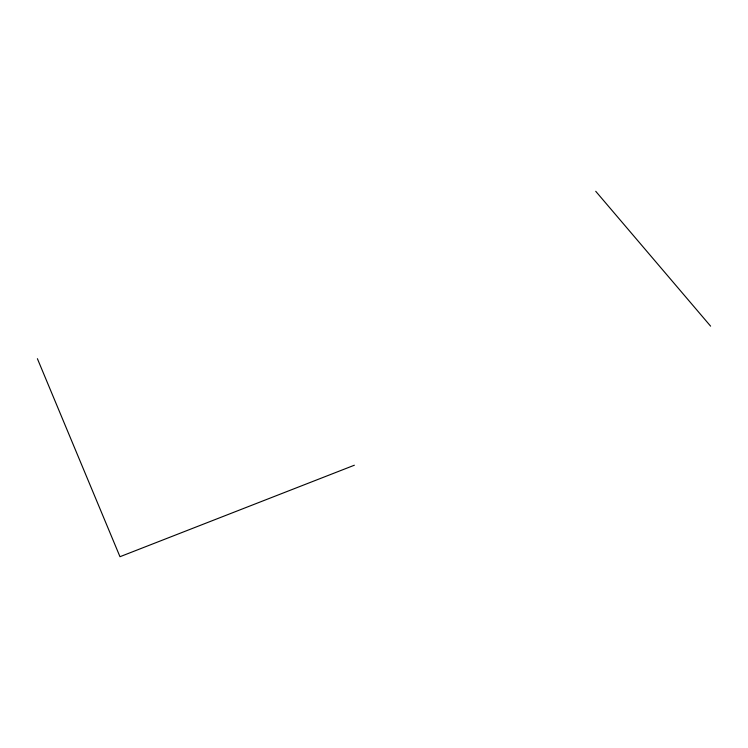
<?xml version="1.0" encoding="UTF-8"?>
<svg xmlns="http://www.w3.org/2000/svg" width="748" height="748" viewBox="0 0 748 748"><rect width="100%" height="100%" fill="white"/><g stroke="black" fill="none" stroke-linecap="round" stroke-linejoin="round"><path stroke-width="1.12" d="M354.365 465.219L119.979 556.708L37.4 358.694M595.726 191.292L710.6 326.147"/></g></svg>
